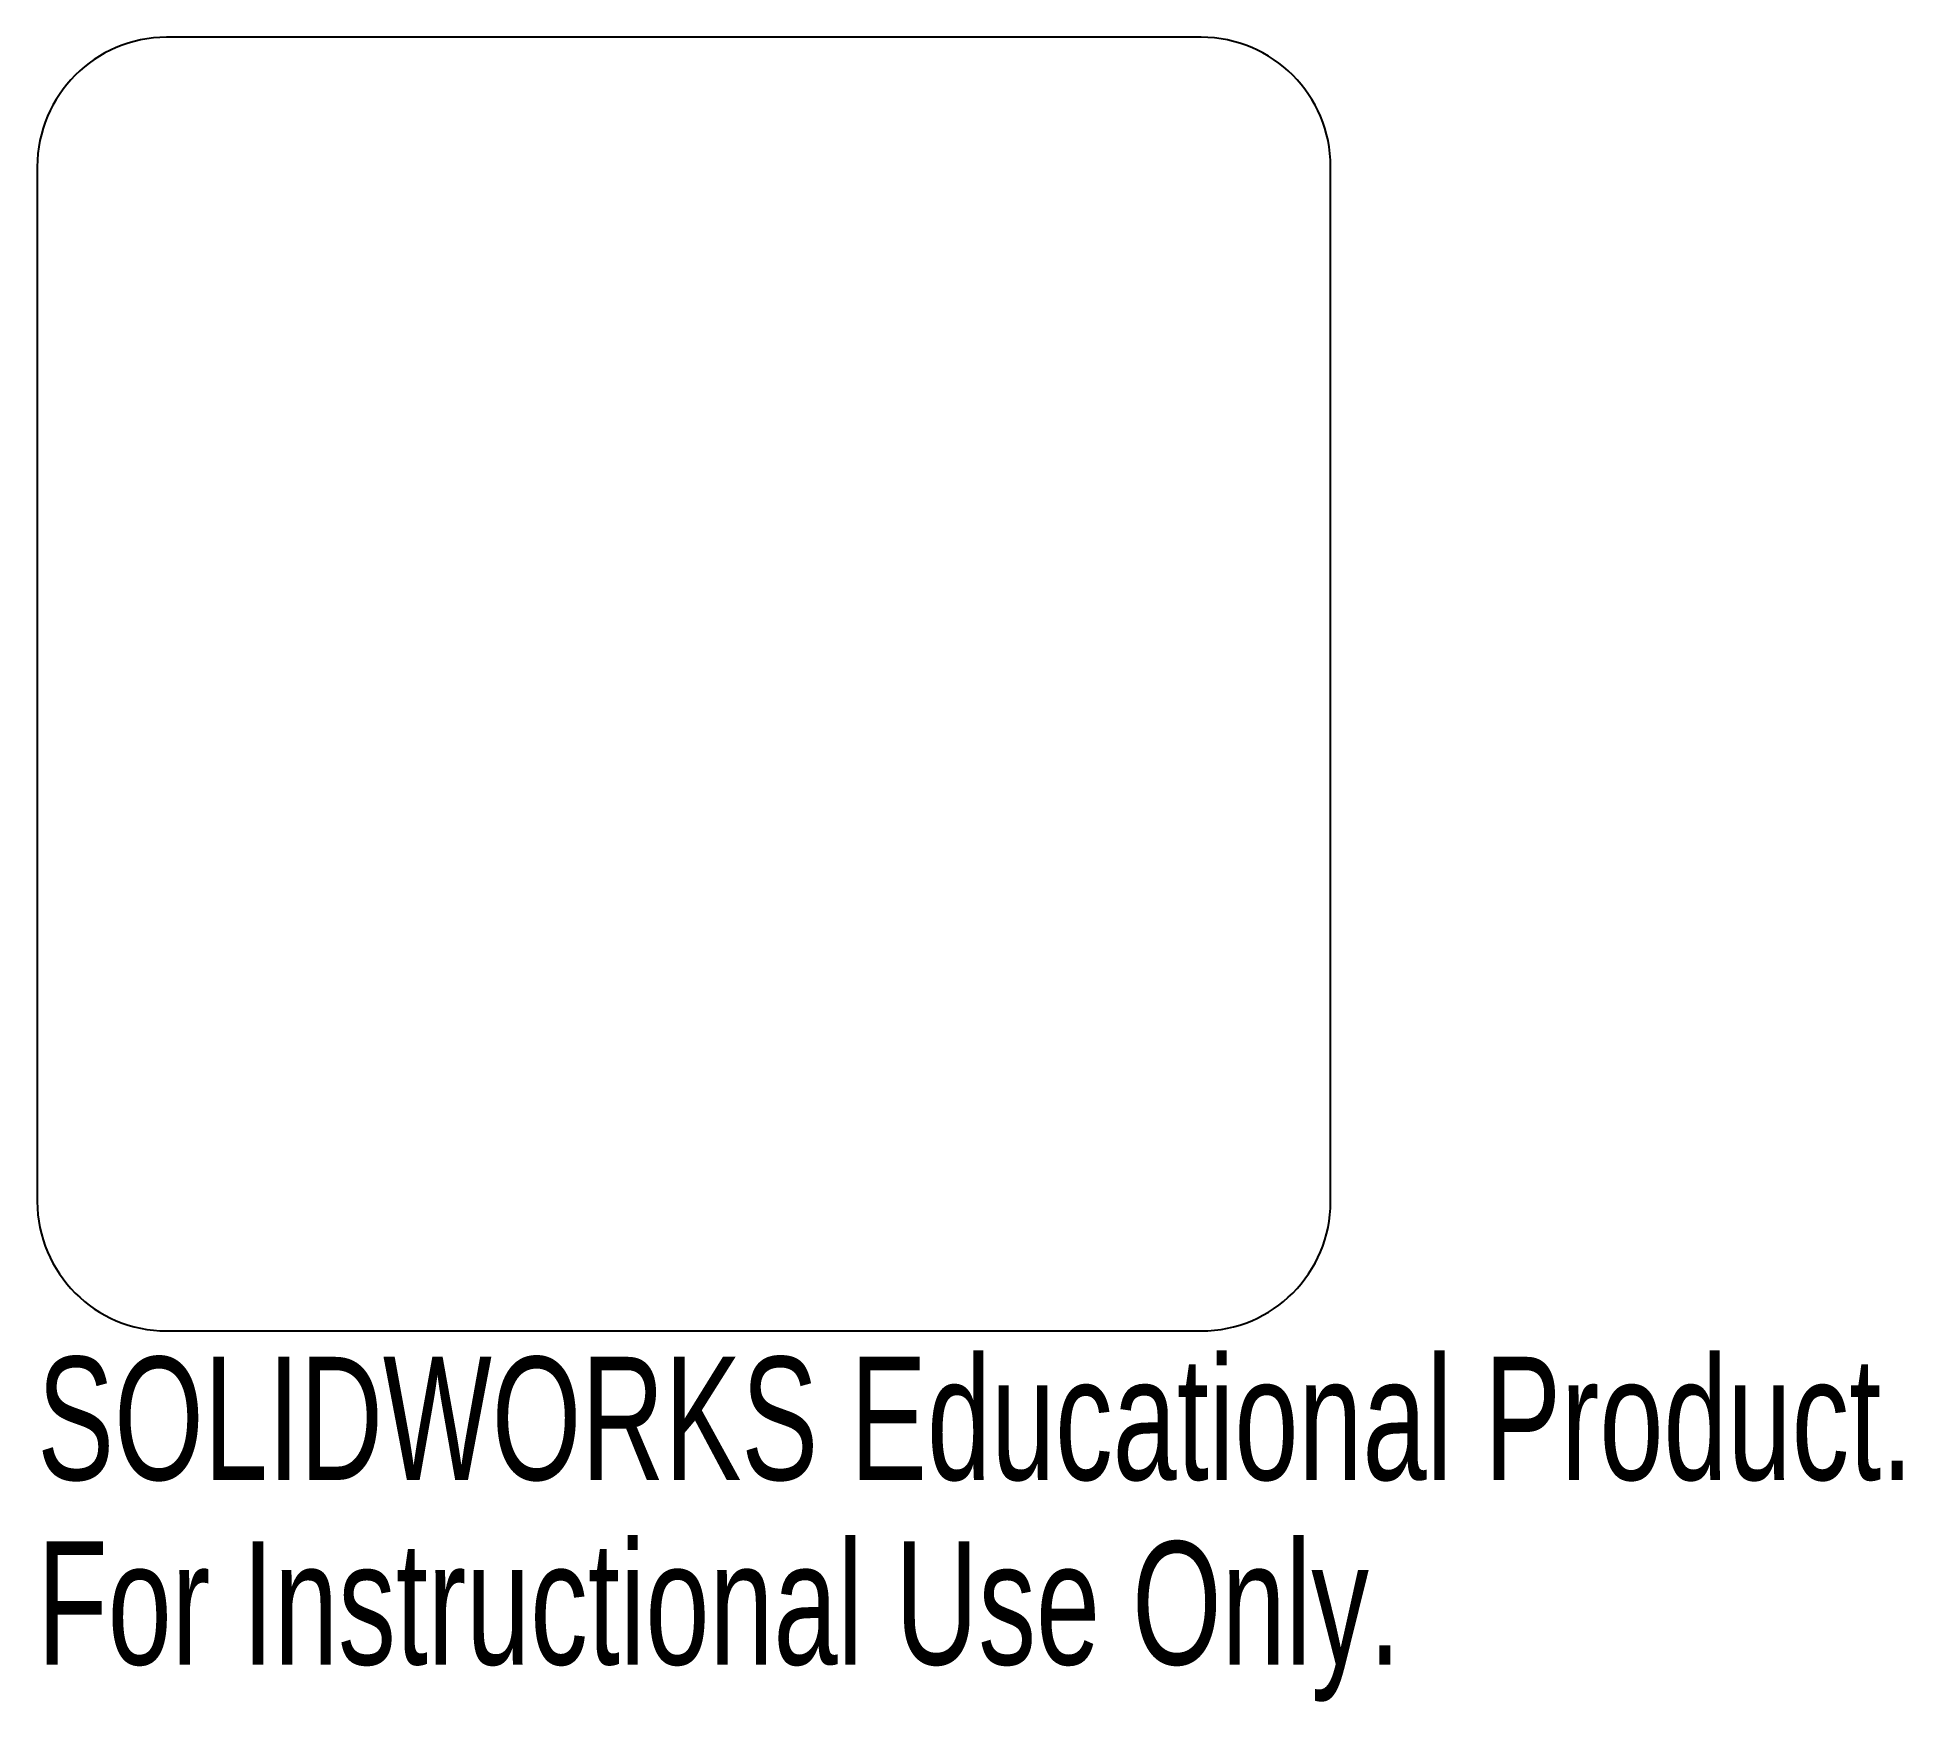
# Model space of a CAD drawing. Header units: inches. Extents: x 0 to 2.88, y -0.57 to 2.
import ezdxf

# ---------------------------------------------------------------- set-up
doc = ezdxf.new("R2010")
doc.units = ezdxf.units.IN
doc.header["$MEASUREMENT"] = 0
doc.styles.add('SLDTEXTSTYLE0', font='TXT', dxfattribs={"width": 0.7})

msp = doc.modelspace()

# ---------------------------------------------------------------- linework, layer by layer
at = {"color": 7, "linetype": 'Continuous', "lineweight": 25}
for p, q in [((1.8, 2), (0.2, 2)), ((0, 1.8), (0, 0.2)), ((2, 0.2), (2, 1.8)), ((0.2, 0), (1.8, 0))]:
    msp.add_line(p, q, dxfattribs=at)
for centre, start, end in [((0.2, 1.8), 90, 180), ((1.8, 1.8), 0, 90), ((0.2, 0.2), 180, 270), ((1.8, 0.2), 270, 0)]:
    msp.add_arc(centre, 0.2, start, end, dxfattribs=at)

# ---------------------------------------------------------------- texts
at = {"color": 7, "linetype": 'Continuous', "char_height": 0.1903, "attachment_point": 1, "style": 'SLDTEXTSTYLE0'}
for s, insert in [('SOLIDWORKS Educational Product.', (0, -0.0401)), ('For Instructional Use Only.', (0, -0.3256))]:
    msp.add_mtext(s, dxfattribs=dict(at, insert=insert))

doc.saveas('drawing.dxf')
